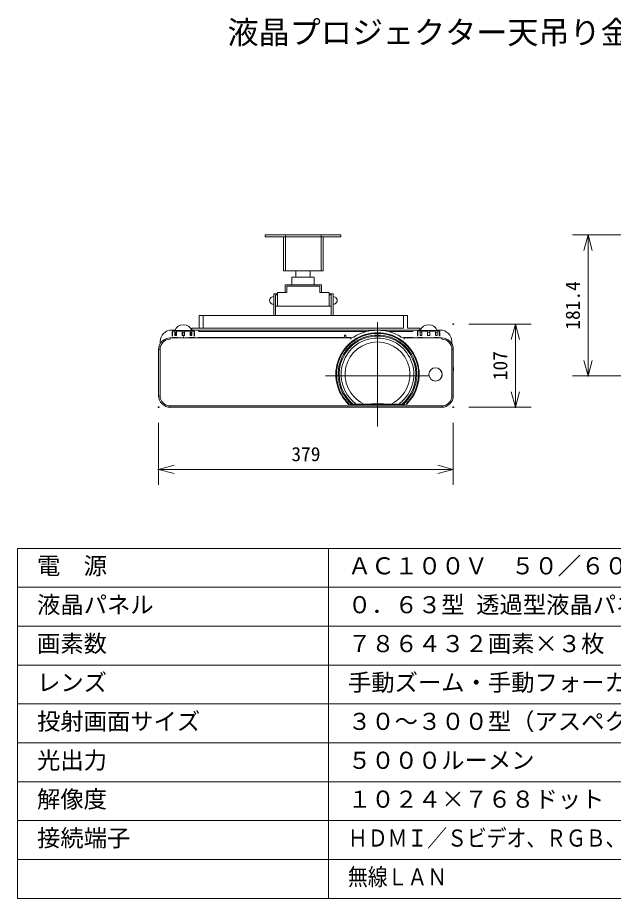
# Model space of a CAD drawing. Units: millimetres, scale not verified. Extents: x -62 to 63, y -57 to 57.
# Drawn here: x -62.5 to 14.2, y -56.5 to 56.7 of the extents above; entities that cross this region are included whole.
import ezdxf
from ezdxf.enums import TextEntityAlignment as Align

# ---------------------------------------------------------------- set-up
doc = ezdxf.new("R2010")
doc.units = ezdxf.units.MM
doc.header["$LTSCALE"] = 0.125
doc.header["$PDMODE"] = 32
doc.header["$PDSIZE"] = 0.0625
for name, color, linetype, lineweight in [('0-0_0', 7, 'Continuous', 9), ('0-1_WAKU', 1, 'Continuous', 18), ('0-3_GAIKEI', 7, 'Continuous', 9), ('0-6_SUNPO', 7, 'Continuous', 9), ('0-7_S1', 1, 'Continuous', 18)]:
    doc.layers.add(name, color=color, linetype=linetype, lineweight=lineweight)
doc.layers.add('0-2_MOJI1', color=7, linetype='Continuous')
doc.layers.add('0-5_DEFPOINTS', color=7, linetype='Continuous')
doc.styles.add('ＭＳ ゴシック', font='')
doc.styles.get('ＭＳ ゴシック').set_extended_font_data('MS Gothic')

# ---------------------------------------------------------------- blocks, each defined once
blk = doc.blocks.new('_OPEN30')
at = {"layer": '0-0_0'}
blk.add_line((0, 0), (-1, 0), dxfattribs=at)
blk.add_lwpolyline([(-1, 0.26795), (0, 0), (-1, -0.26795)], dxfattribs=at)
blk = doc.blocks.new('D8')
at = {"layer": '0-5_DEFPOINTS'}
for p in [(-51.5418, 7.824), (-13.6418, 7.824), (-51.5418, -0.176)]:
    blk.add_point(p, dxfattribs=at)
at = {"layer": '0-6_SUNPO'}
for p, q in [((-51.5418, 5.824), (-51.5418, -2.176)), ((-13.6418, 5.824), (-13.6418, -2.176)), ((-15.6418, -0.176), (-49.5418, -0.176))]:
    blk.add_line(p, q, dxfattribs=at)
at = {"layer": '0-6_SUNPO', "xscale": 2, "yscale": 2, "rotation": 180}
blk.add_blockref('_OPEN30', (-51.5418, -0.176), dxfattribs=at)
at = {"layer": '0-6_SUNPO', "xscale": 2, "yscale": 2}
blk.add_blockref('_OPEN30', (-13.6418, -0.176), dxfattribs=at)
at = {"layer": '0-6_SUNPO', "style": 'ＭＳ ゴシック'}
blk.add_text('379', height=1.833, dxfattribs=at).set_placement((-34.4668, 0.324), align=Align.BOTTOM_LEFT)
blk = doc.blocks.new('D7')
at = {"layer": '0-5_DEFPOINTS'}
for p in [(-13.6426, 18.5113), (-13.6426, 7.8113), (-5.6426, 7.8113)]:
    blk.add_point(p, dxfattribs=at)
at = {"layer": '0-6_SUNPO'}
for p, q in [((-11.6426, 18.5113), (-3.6426, 18.5113)), ((-5.6426, 16.5113), (-5.6426, 9.8113)), ((-11.6426, 7.8113), (-3.6426, 7.8113))]:
    blk.add_line(p, q, dxfattribs=at)
at = {"layer": '0-6_SUNPO', "xscale": 2, "yscale": 2}
for p, rotation in [((-5.6426, 18.5113), 90), ((-5.6426, 7.8113), 270)]:
    blk.add_blockref('_OPEN30', p, dxfattribs=dict(at, rotation=rotation))
at = {"layer": '0-6_SUNPO', "style": 'ＭＳ ゴシック'}
blk.add_text('107', height=1.833, rotation=90, dxfattribs=at).set_placement((-6.1426, 11.2863), align=Align.BOTTOM_LEFT)
blk = doc.blocks.new('D5')
at = {"layer": '0-5_DEFPOINTS'}
for p in [(11.6901, 29.9786), (3.6901, 11.8386), (11.6901, 11.8386)]:
    blk.add_point(p, dxfattribs=at)
at = {"layer": '0-6_SUNPO'}
for p, q in [((9.6901, 29.9786), (1.6901, 29.9786)), ((3.6901, 27.9786), (3.6901, 13.8386)), ((9.6901, 11.8386), (1.6901, 11.8386))]:
    blk.add_line(p, q, dxfattribs=at)
at = {"layer": '0-6_SUNPO', "xscale": 2, "yscale": 2}
for p, rotation in [((3.6901, 29.9786), 90), ((3.6901, 11.8386), 270)]:
    blk.add_blockref('_OPEN30', p, dxfattribs=dict(at, rotation=rotation))
at = {"layer": '0-6_SUNPO', "style": 'ＭＳ ゴシック'}
blk.add_text('181.4', height=1.833, rotation=90, dxfattribs=at).set_placement((3.1901, 17.7836), align=Align.BOTTOM_LEFT)

msp = doc.modelspace()

# ---------------------------------------------------------------- linework, layer by layer
at = {"layer": '0-1_WAKU', "color": 4}
for p, q in [((-62.4922, -11.5268), (62.5078, -11.5268)), ((-62.4922, -11.5268), (-62.4922, -56.5268)), ((-22.4922, -11.5268), (-22.4922, -56.5268)), ((62.5078, -56.5268), (-62.4922, -56.5268))]:
    msp.add_line(p, q, dxfattribs=at)
at = {"layer": '0-1_WAKU'}
for p, q in [((-62.4922, -16.5268), (62.5078, -16.5268)), ((-62.4922, -21.5268), (62.5078, -21.5268)), ((-62.4922, -26.5268), (62.5078, -26.5268)), ((-62.4922, -31.5268), (62.5078, -31.5268)), ((-62.4922, -36.5268), (62.5078, -36.5268)), ((-62.4922, -41.5268), (62.5078, -41.5268)), ((-62.4922, -46.5268), (62.5078, -46.5268)), ((-62.4922, -51.5268), (62.5078, -51.5268))]:
    msp.add_line(p, q, dxfattribs=at)
at = {"layer": '0-3_GAIKEI', "color": 1, "lineweight": 18}
for p, q in [((-22.1645, 19.6035), (-29.3008, 19.6035)), ((-42.6097, 15.8334), (-42.6097, 16.2818)), ((-42.5521, 16.2818), (-42.6097, 16.2818)), ((-42.5748, 15.8334), (-42.5748, 16.2818)), ((-42.221, 16.3928), (-42.5566, 16.3928)), ((-42.5521, 15.8334), (-42.5521, 16.2818)), ((-39.8773, 16.492), (-42.4644, 16.492)), ((-42.2529, 16.2818), (-42.2529, 15.8334)), ((-42.0422, 16.2818), (-42.2529, 16.2818)), ((-42.2314, 16.2818), (-42.2314, 15.8334)), ((-42.0959, 15.8334), (-42.0959, 16.2818)), ((-41.2703, 16.3928), (-42.0804, 16.3928)), ((-42.0422, 15.8334), (-42.0422, 16.2818)), ((-41.3199, 16.2818), (-41.3199, 15.8334)), ((-41.0219, 16.2818), (-41.3199, 16.2818)), ((-41.2667, 16.2818), (-41.2667, 15.8334)), ((-41.1709, 16.4117), (-41.1709, 16.492)), ((-41.0751, 15.8334), (-41.0751, 16.2818)), ((-40.2614, 16.3928), (-41.0715, 16.3928)), ((-41.0219, 15.8334), (-41.0219, 16.2818)), ((-40.2996, 16.2818), (-40.2996, 15.8334)), ((-40.0889, 16.2818), (-40.2996, 16.2818)), ((-40.2459, 16.2818), (-40.2459, 15.8334)), ((-39.7852, 16.3928), (-40.1208, 16.3928)), ((-40.1104, 15.8334), (-40.1104, 16.2818)), ((-40.0889, 15.8334), (-40.0889, 16.2818)), ((-39.7897, 16.2818), (-39.7897, 15.8334)), ((-39.7897, 16.2818), (-39.732, 16.2818)), ((-39.767, 16.2818), (-39.767, 15.8334)), ((-39.7557, 16.3786), (-39.7667, 16.3786)), ((-39.732, 15.8334), (-39.732, 16.2818)), ((-39.1768, 16.3786), (-39.1768, 16.5416)), ((-17.6511, 16.3786), (-39.1768, 16.3786)), ((-20.4585, 15.8613), (-20.4858, 15.5493)), ((-20.409, 15.9066), (-20.3144, 15.9066)), ((-20.2377, 15.5493), (-20.265, 15.8613)), ((-11.6158, 16.3786), (-14.737, 16.3786)), ((-11.0029, 16.2818), (-11.0605, 16.2818)), ((-11.0605, 15.8334), (-11.0605, 16.2818)), ((-11.0259, 16.3786), (-11.0368, 16.3786)), ((-10.6718, 16.3928), (-11.0073, 16.3928)), ((-11.0029, 15.8334), (-11.0029, 16.2818)), ((-8.3144, 16.4911), (-10.9152, 16.492)), ((-10.493, 16.2818), (-10.7037, 16.2818)), ((-10.7037, 16.2818), (-10.7037, 15.8334)), ((-9.7211, 16.3928), (-10.5312, 16.3928)), ((-10.493, 15.8334), (-10.493, 16.2818)), ((-9.4727, 16.2818), (-9.7707, 16.2818)), ((-9.7707, 16.2818), (-9.7707, 15.8334)), ((-8.7122, 16.3928), (-9.5223, 16.3928)), ((-9.4727, 15.8334), (-9.4727, 16.2818)), ((-8.5396, 16.2818), (-8.7504, 16.2818)), ((-8.7504, 16.2818), (-8.7504, 15.8334)), ((-8.236, 16.3928), (-8.5716, 16.3928)), ((-8.5396, 15.8334), (-8.5396, 16.2818)), ((-8.2405, 16.2818), (-8.1828, 16.2818)), ((-8.2405, 16.2818), (-8.2405, 15.8334)), ((-8.1828, 15.8334), (-8.1828, 16.2818)), ((-42.8578, 15.3707), (-42.8578, 15.5493)), ((-42.5521, 15.8334), (-42.6097, 15.8334)), ((-41.9151, 15.5946), (-42.55, 15.5946)), ((-42.4613, 15.5989), (-41.9151, 15.5989)), ((-42.0422, 15.8334), (-42.2529, 15.8334)), ((-41.9151, 15.5741), (-41.9151, 15.5989)), ((-41.0219, 15.8334), (-41.3199, 15.8334)), ((-41.1709, 15.6216), (-41.1709, 15.7026)), ((-40.4267, 15.5741), (-40.4267, 15.5989)), ((-40.4267, 15.5989), (-39.8804, 15.5989)), ((-39.7918, 15.5946), (-40.4267, 15.5946)), ((-40.0889, 15.8334), (-40.2996, 15.8334)), ((-39.732, 15.8334), (-39.7897, 15.8334)), ((-39.2069, 15.5946), (-39.2069, 15.5493)), ((-20.4818, 15.5946), (-39.2069, 15.5946)), ((-23.3652, 15.5493), (-23.3652, 15.5791)), ((-22.9186, 15.5791), (-23.3652, 15.5791)), ((-23.1072, 15.5493), (-23.1072, 15.5791)), ((-22.9186, 15.5493), (-22.9186, 15.5791)), ((-19.6054, 15.5946), (-20.2416, 15.5946)), ((-19.6054, 15.5946), (-19.6054, 15.3707)), ((-19.145, 15.6012), (-19.1869, 15.6687)), ((-13.243, 15.6012), (-13.2012, 15.6687)), ((-11.5857, 15.5946), (-12.7826, 15.5946)), ((-12.7826, 15.3708), (-12.7826, 15.5946)), ((-11.5857, 15.5946), (-11.5857, 15.5493)), ((-11.0029, 15.8334), (-11.0605, 15.8334)), ((-10.3659, 15.5989), (-10.9121, 15.5989)), ((-10.493, 15.8334), (-10.7037, 15.8334)), ((-9.4727, 15.8334), (-9.7707, 15.8334)), ((-8.3313, 15.5989), (-8.8774, 15.5989)), ((-8.5396, 15.8334), (-8.7504, 15.8334)), ((-8.1828, 15.8334), (-8.2405, 15.8334)), ((-7.9347, 15.3707), (-7.9347, 15.5493)), ((-44.1677, 14.0609), (-44.3463, 14.0609)), ((-44.1677, 14.0609), (-44.1677, 8.107)), ((-6.6249, 14.0609), (-6.4463, 14.0609)), ((-6.6249, 8.107), (-6.6249, 14.0609)), ((-44.3761, 11.2923), (-44.3761, 11.7389)), ((-44.3463, 11.7389), (-44.3761, 11.7389)), ((-44.3463, 11.5503), (-44.3761, 11.5503)), ((-6.4463, 11.7389), (-6.4165, 11.7389)), ((-6.4463, 11.5503), (-6.4165, 11.5503)), ((-6.4165, 11.7389), (-6.4165, 11.2923)), ((-44.3463, 11.2923), (-44.3761, 11.2923)), ((-6.4463, 11.2923), (-6.4165, 11.2923)), ((-44.3761, 8.3551), (-44.3761, 8.8512)), ((-44.3463, 8.8512), (-44.3761, 8.8512)), ((-44.3463, 8.6032), (-44.3761, 8.6032)), ((-44.3463, 8.3551), (-44.3761, 8.3551)), ((-44.1677, 8.107), (-44.3463, 8.107)), ((-6.6249, 8.107), (-6.4463, 8.107)), ((-42.8578, 6.7972), (-42.8578, 6.6185)), ((-42.8578, 6.7972), (-7.9347, 6.7972)), ((-19.9181, 6.993), (-19.8607, 7.0524)), ((-12.6521, 7.0073), (-19.7359, 7.0073)), ((-19.7359, 7.0072), (-19.7359, 7.0073)), ((-19.7359, 6.954), (-19.7359, 7.0072)), ((-12.6521, 6.954), (-19.7359, 6.954)), ((-16.9749, 7.0566), (-16.9744, 7.0614)), ((-16.9524, 7.0543), (-16.9522, 7.0592)), ((-16.9522, 7.0592), (-15.4359, 7.0592)), ((-15.4359, 7.0543), (-15.4359, 7.0592)), ((-15.4137, 7.0614), (-15.4132, 7.0566)), ((-12.6521, 6.954), (-12.6521, 7.0073)), ((-7.9347, 6.7972), (-7.9347, 6.6185))]:
    msp.add_line(p, q, dxfattribs=at)
at = {"layer": '0-3_GAIKEI'}
for p, q in [((-16.194, 17.5459), (-16.194, 4.1456)), ((-9.4968, 10.6458), (-22.8912, 10.6458))]:
    msp.add_line(p, q, dxfattribs=at)
at = {"layer": '0-3_GAIKEI', "lineweight": 18}
for p, q in [((-42.2567, 16.5416), (-42.6594, 16.5416)), ((-10.7075, 16.5416), (-40.0851, 16.5416)), ((-8.1332, 16.5416), (-8.5359, 16.5416)), ((-44.1478, 15.0532), (-44.1478, 14.9029)), ((-19.6054, 15.5493), (-42.8578, 15.5493)), ((-7.9347, 15.5493), (-12.7826, 15.5493)), ((-6.6447, 14.9029), (-6.6447, 15.0532)), ((-44.3463, 14.0609), (-44.3463, 8.107)), ((-6.4463, 8.107), (-6.4463, 14.0609)), ((-42.8578, 6.6185), (-7.9347, 6.6185))]:
    msp.add_line(p, q, dxfattribs=at)
at = {"layer": '0-3_GAIKEI', "color": 1, "lineweight": 18}
for radius in [0.8583, 0.8534]:
    msp.add_circle((-8.7286, 10.8458), radius, dxfattribs=at)
at = {"layer": '0-3_GAIKEI', "lineweight": 18}
for centre, radius, start, end in [((-41.1709, 16.0292), 1.207, 22.66152, 157.33848), ((-9.6217, 16.0292), 1.207, 22.66152, 157.33848), ((-42.6594, 15.0532), 1.4885, 90, 180), ((-16.194, 10.8458), 5.676, 58.17832, 121.82168), ((-8.1332, 15.0532), 1.4885, 360, 90), ((-42.8578, 14.0609), 1.4885, 90, 180), ((-44.5447, 14.9029), 0.3969, 333.47465, 0), ((-19.6054, 16.3432), 0.7938, 270, 301.82168), ((-12.7826, 16.3432), 0.7938, 238.17832, 270), ((-7.9347, 14.0609), 1.4885, 0, 90), ((-6.2478, 14.9029), 0.3969, 180, 206.52535), ((-42.8578, 8.107), 1.4885, 180, 270), ((-7.9347, 8.107), 1.4885, 270, 0)]:
    msp.add_arc(centre, radius, start, end, dxfattribs=at)
at = {"layer": '0-3_GAIKEI', "color": 1, "lineweight": 18}
for centre, radius, start, end in [((-42.4609, 16.2818), 0.1489, 143.20231, 180), ((-42.6594, 16.4307), 0.0992, 323.13025, 348.99034), ((-39.6824, 16.4307), 0.0992, 191.00966, 216.86975), ((-39.8809, 16.2818), 0.1489, 0, 36.79769), ((-16.194, 10.8458), 5.3585, 314.027, 225.97321), ((-16.194, 10.8458), 5.2758, 314.02705, 225.97321), ((-16.194, 10.8458), 5.064, 311.54285, 228.45715), ((-20.409, 15.8569), 0.0496, 89.99993, 174.9992), ((-20.3144, 15.8569), 0.0496, 5.0008, 90.00007), ((-10.9117, 16.2818), 0.1489, 143.20231, 180), ((-11.1101, 16.4307), 0.0992, 323.13025, 348.99034), ((-8.1332, 16.4307), 0.0992, 191.00966, 216.86975), ((-8.3317, 16.2818), 0.1489, 0, 36.79769), ((-42.8578, 14.0609), 1.3098, 90, 180), ((-42.4609, 15.8334), 0.1489, 180, 216.73327), ((-39.8809, 15.8334), 0.1489, 323.26673, 0), ((-16.194, 10.8458), 4.9335, 310.76008, 229.23992), ((-16.194, 10.8458), 4.6785, 307.06883, 232.93117), ((-16.194, 10.8458), 4.1686, 296.64105, 243.35895), ((-10.9117, 15.8334), 0.1489, 180, 216.73327), ((-8.3317, 15.8334), 0.1489, 323.26673, 0), ((-7.9347, 14.0609), 1.3098, 0, 90), ((-42.8578, 8.107), 1.3098, 180, 270), ((-7.9347, 8.107), 1.3098, 270, 0)]:
    msp.add_arc(centre, radius, start, end, dxfattribs=at)
at = {"layer": '0-7_S1'}
for p, q in [((-30.6424, 28.5438), (-30.6424, 28.7858)), ((-30.6424, 28.7858), (-20.9253, 28.7858)), ((-30.6424, 28.5438), (-20.9253, 28.5438)), ((-28.2677, 24.1456), (-28.2677, 28.5438)), ((-28.0257, 24.1456), (-28.0257, 28.7858)), ((-23.4396, 24.1456), (-23.4396, 28.7858)), ((-23.1976, 24.1456), (-23.1976, 28.5438)), ((-20.9253, 28.5438), (-20.9253, 28.7858)), ((-28.2677, 24.1456), (-23.1976, 24.1456)), ((-26.7053, 23.3527), (-26.7053, 24.1456)), ((-24.8624, 23.3527), (-24.8624, 24.1456)), ((-27.2171, 23.3527), (-27.2171, 22.3551)), ((-24.3506, 23.3527), (-27.2171, 23.3527)), ((-24.3506, 22.3551), (-24.3506, 23.3527)), ((-28.0879, 21.3576), (-28.0879, 22.3551)), ((-28.0879, 22.3551), (-23.3774, 22.3551)), ((-27.8428, 22.182), (-23.6225, 22.182)), ((-27.8428, 21.3576), (-27.8428, 22.182)), ((-23.6225, 21.3576), (-23.6225, 22.182)), ((-23.3774, 21.3576), (-23.3774, 22.3551)), ((-29.3008, 21.0724), (-29.0556, 21.0724)), ((-29.3008, 18.4348), (-29.3008, 21.0724)), ((-29.0556, 19.6035), (-29.0556, 21.3576)), ((-29.0556, 21.3576), (-27.8428, 21.3576)), ((-22.4097, 21.3576), (-23.6225, 21.3576)), ((-22.4097, 19.6035), (-22.4097, 21.3576)), ((-21.9193, 21.215), (-22.4097, 21.215)), ((-22.1645, 21.0724), (-22.4097, 21.0724)), ((-22.1645, 18.4348), (-22.1645, 21.215)), ((-21.9193, 18.4348), (-21.9193, 21.215)), ((-12.3362, 18.4348), (-39.1291, 18.4348)), ((-39.1291, 18.4348), (-39.1291, 16.7688)), ((-38.6346, 18.4348), (-38.6346, 16.7688)), ((-12.3362, 18.4348), (-12.3362, 16.7688)), ((-40.0986, 16.7688), (-40.0986, 16.5416)), ((-10.6987, 16.7688), (-12.3362, 16.7688))]:
    msp.add_line(p, q, dxfattribs=at)
for points in [[(-29.546, 18.4348), (-29.546, 21.215), (-29.0556, 21.215)], [(-12.8307, 18.4348), (-12.8307, 16.7688), (-40.0986, 16.7688)], [(-10.729, 16.7688), (-10.729, 16.5416), (-40.0986, 16.5416)]]:
    msp.add_lwpolyline(points, dxfattribs=at)
for centre, start, end in [((-29.5928, 20.3507), 84.54252, 275.45748), ((-21.8725, 20.3507), 264.54252, 95.45748)]:
    msp.add_arc(centre, 0.4922, start, end, dxfattribs=at)

# ---------------------------------------------------------------- block references
at = {"layer": '0-6_SUNPO'}
for name in ['D5', 'D7', 'D8']:
    msp.add_blockref(name, (7.1955, -1.1928), dxfattribs=at)

# ---------------------------------------------------------------- texts
at = {"layer": '0-2_MOJI1', "style": 'ＭＳ ゴシック'}
for s, height, p in [('液晶プロジェクター天吊り金具付', 2.933, (-35.4922, 52.4732)), ('電\u3000源', 2.199, (-59.9922, -15.5268)), ('ＡＣ１００Ｖ\u3000５０／６０Ｈｚ\u3000', 2.199, (-19.9922, -15.5268)), ('液晶パネル', 2.199, (-59.9922, -20.5268)), ('０．６３型 透過型液晶パネル ３原色方式', 2.199, (-19.9922, -20.5268)), ('画素数', 2.199, (-59.9922, -25.5268)), ('７８６４３２画素×３枚', 2.199, (-19.9922, -25.5268)), ('レンズ', 2.199, (-59.9922, -30.5268)), ('手動ズーム・手動フォーカスレンズ', 2.199, (-19.9922, -30.5268)), ('投射画面サイズ', 2.199, (-59.9922, -35.5268)), ('３０～３００型（アスペクト比４：３）', 2.199, (-19.9922, -35.5268)), ('光出力', 2.199, (-59.9922, -40.5268)), ('５０００ルーメン', 2.199, (-19.9922, -40.5268)), ('解像度', 2.199, (-59.9922, -45.5268)), ('１０２４×７６８ドット', 2.199, (-19.9922, -45.5268)), ('接続端子', 2.199, (-59.9922, -50.5268))]:
    msp.add_text(s, height=height, dxfattribs=at).set_placement(p, align=Align.BOTTOM_LEFT)
at = {"layer": '0-2_MOJI1', "style": 'ＭＳ ゴシック', "width": 0.85}
for s, p in [('ＨＤＭＩ／Ｓビデオ、ＲＧＢ、シリアル／ＬＡＮ、ＵＳＢ', (-19.9922, -50.5268)), ('無線ＬＡＮ', (-19.9922, -55.5268))]:
    msp.add_text(s, height=2.199, dxfattribs=at).set_placement(p, align=Align.BOTTOM_LEFT)

doc.saveas('drawing.dxf')
